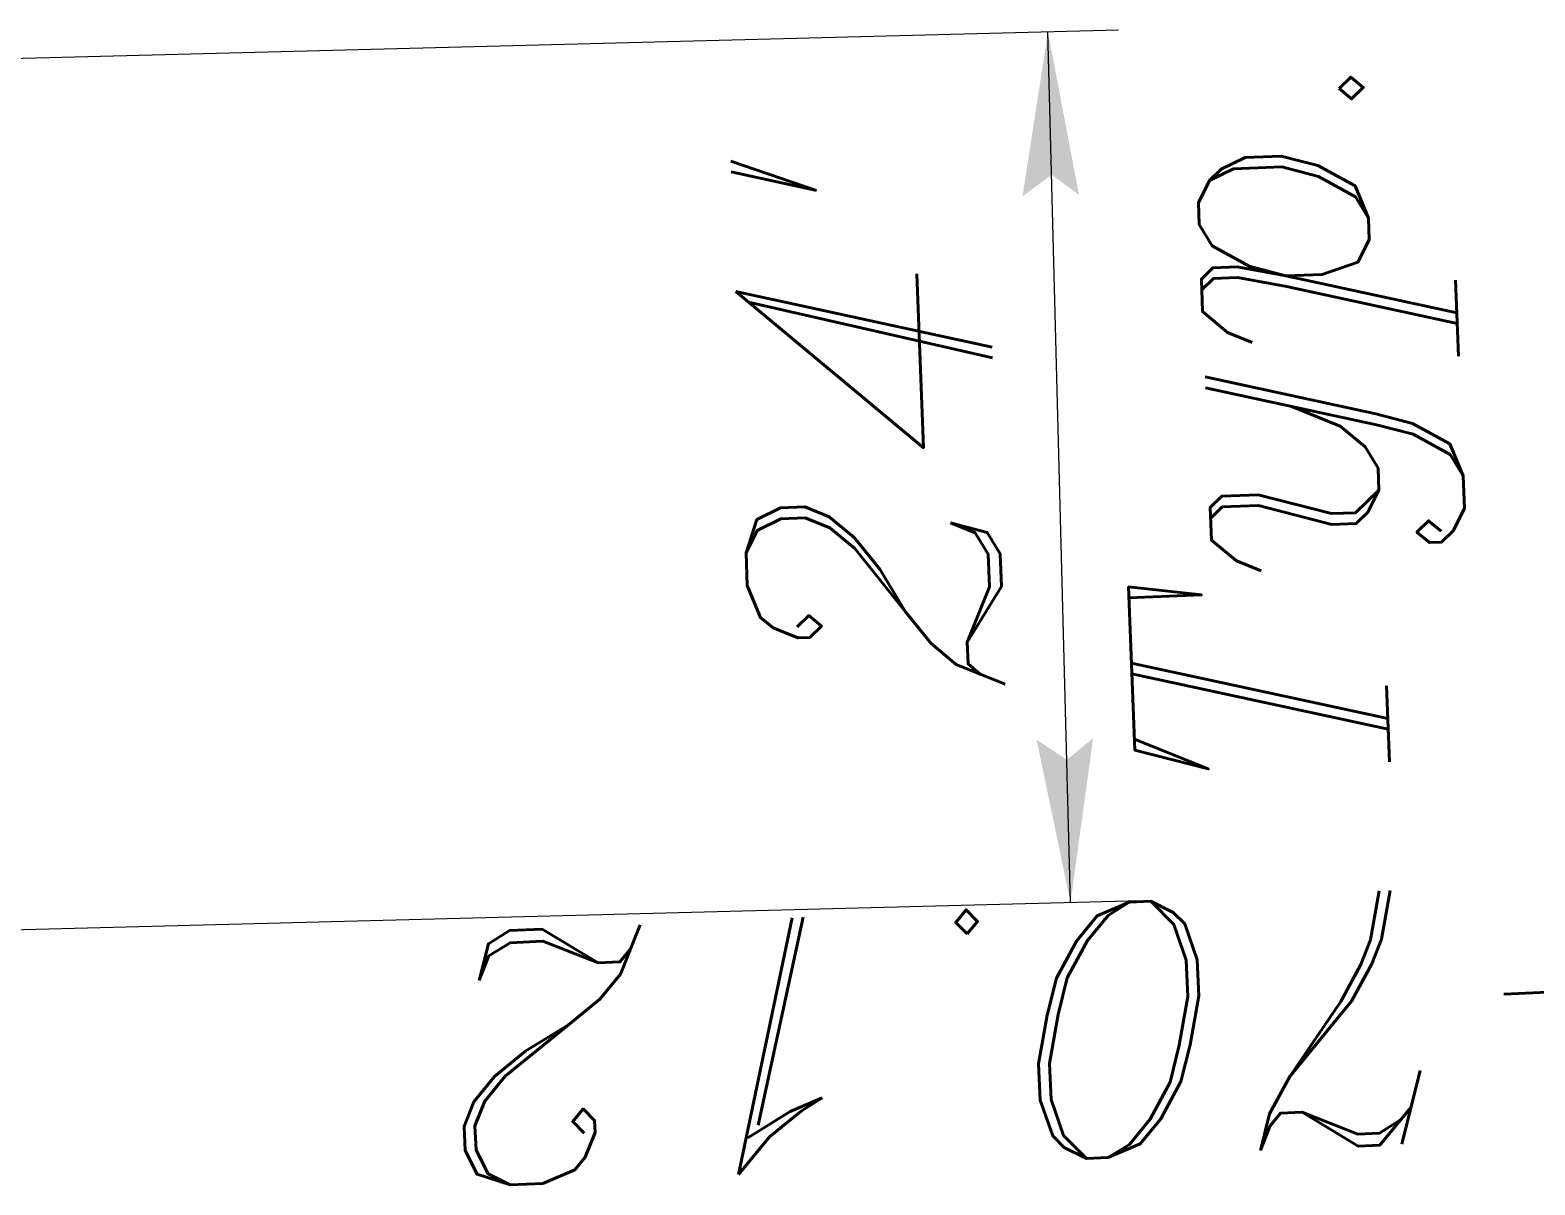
# Model space of a CAD drawing. Extents: x 2081963 to 2085386, y 738291 to 742228.
# Drawn here: x 2083697.72 to 2083739.2, y 741520.79 to 741552.61 of the extents above; entities that cross this region are included whole.
import ezdxf

# ---------------------------------------------------------------- set-up
doc = ezdxf.new("R2010")
doc.units = 0
doc.header["$MEASUREMENT"] = 0
doc.layers.add('Prop Dimension', color=7, linetype='Continuous', lineweight=13)
doc.layers.add('Prop DSN Text', color=7, linetype='Continuous', lineweight=30)
doc.styles.add('Style-ITALICS', font='ITALICS.shx')

# ---------------------------------------------------------------- blocks, each defined once
blk = doc.blocks.new('TERM')
at = {"layer": 'Prop Dimension', "color": 1, "extrusion": (0, 0, -1)}
blk.add_solid([(0.013749, 0.002253), (0, 0), (0.011997, -0.000001), (0.013748, -0.0025)], dxfattribs=at)

msp = doc.modelspace()

# ---------------------------------------------------------------- linework, layer by layer
at = {"layer": 'Prop Dimension'}
for p, q in [((2083727.726, 741552.611), (2083680.347, 741551.384)), ((2083726.402, 741528.569), (2083725.78, 741552.561)), ((2083728.348, 741528.619), (2083680.969, 741527.391))]:
    msp.add_line(p, q, dxfattribs=at)

# ---------------------------------------------------------------- block references
at = {"layer": 'Prop Dimension', "color": 1, "extrusion": (0, 0, -1), "xscale": 328.083328, "yscale": 328.083328, "zscale": 328.083328, "rotation": 88.508968}
msp.add_blockref('TERM', (-2083725.78, 741552.561), dxfattribs=at)
at = {"layer": 'Prop Dimension', "color": 1, "xscale": 328.083328, "yscale": 328.083328, "zscale": 328.083328, "rotation": 271.477625}
msp.add_blockref('TERM', (2083726.402, 741528.569), dxfattribs=at)

# ---------------------------------------------------------------- texts
at = {"layer": 'Prop DSN Text', "char_height": 7, "attachment_point": 5, "line_spacing_factor": 0.9, "style": 'Style-ITALICS'}
for s, insert, rotation in [("24'\\PTyp.\\P", (2083727.232, 741542.041), 92.223), ('+70.12\\P', (2083726.831, 741525.017), 182.62)]:
    msp.add_mtext(s, dxfattribs=dict(at, insert=insert, rotation=rotation))

doc.saveas('drawing.dxf')
